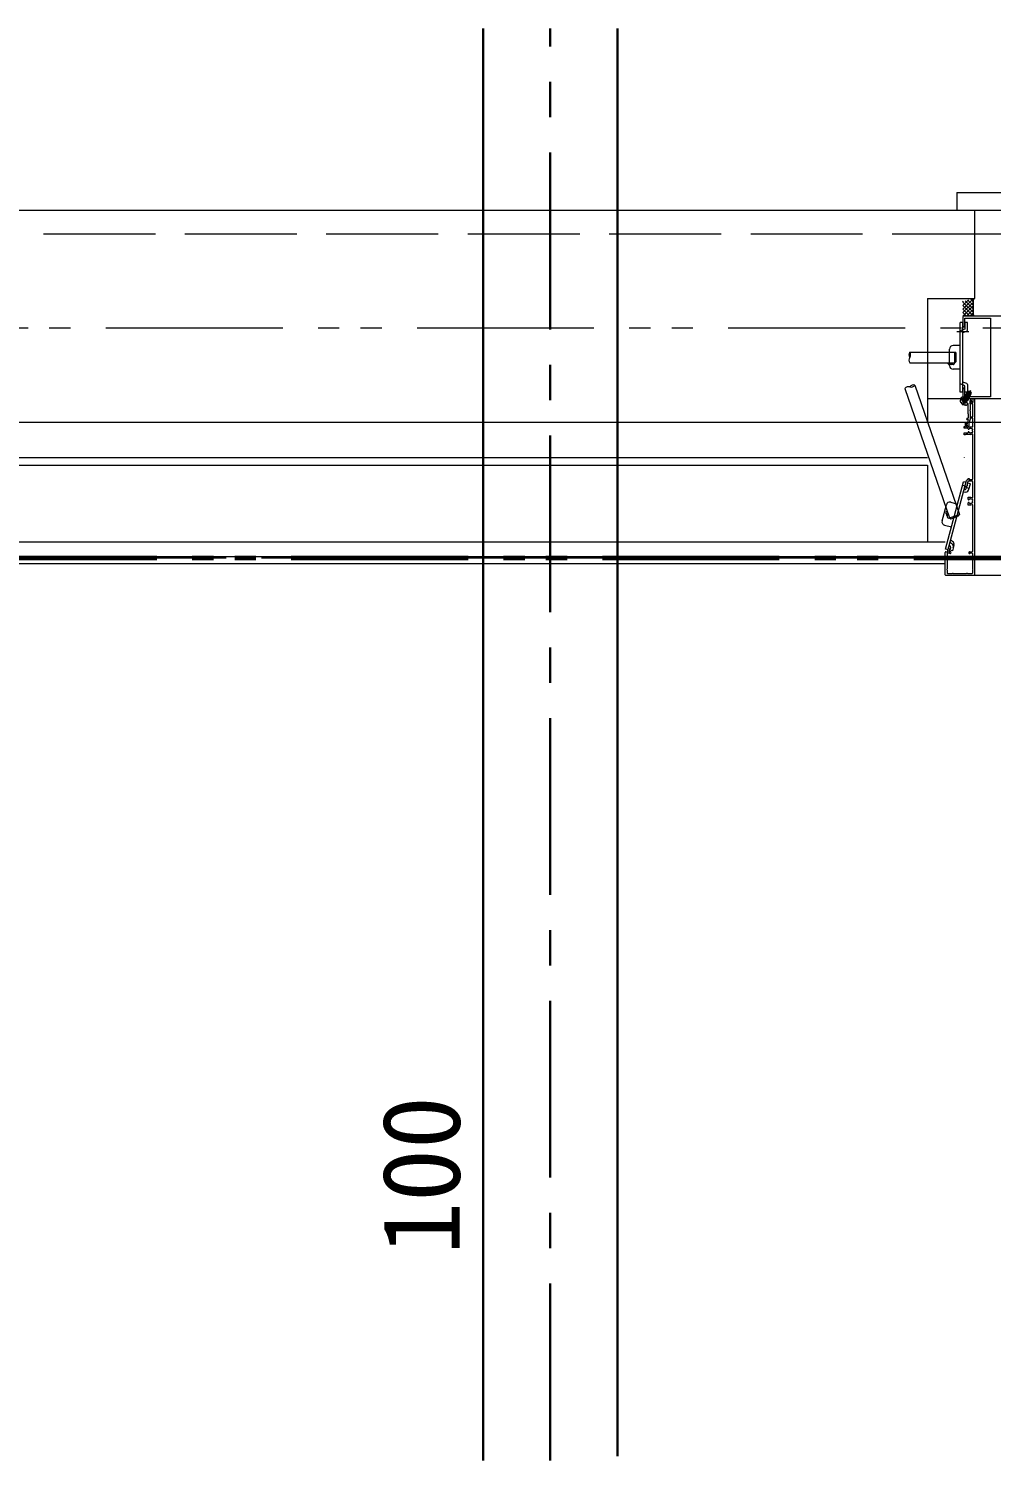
# Model space of a CAD drawing. Units: millimetres at full size, sheet at 1:30. Extents: x -16828 to 149130, y 47892 to 100313.
# Drawn here: x 18617 to 19434, y 62785 to 64000 of the extents above; entities that cross this region are included whole.
import ezdxf
from ezdxf.enums import TextEntityAlignment as Align

# ---------------------------------------------------------------- set-up
doc = ezdxf.new("R2010")
doc.units = ezdxf.units.MM
doc.header["$LTSCALE"] = 30
for name, pattern in [('CHAIN1', [8, 5, -1, 1, -1]), ('CHAIN2', [12, 9, -1, 1, -1]), ('DASHED3', [4, 3, -1]), ('DOUBLE_CHAIN1', [8.8, 5, -1, 0.6, -0.6, 0.6, -1])]:
    doc.linetypes.add(name, pattern=pattern)
for name, color, linetype, lineweight in [('0-0', 7, 'CHAIN2', 15), ('0-1', 7, 'Continuous', 15), ('2-0_通芯', 7, 'DOUBLE_CHAIN1', 15), ('2-1_躯体', 7, 'Continuous', 15), ('2-3_間仕切り', 7, 'Continuous', 15), ('2-A_建具', 7, 'Continuous', 15), ('9-9_配管－汚水１：硬質塩ビ管（ＤＶ）', 2, 'Continuous', 30)]:
    doc.layers.add(name, color=color, linetype=linetype, lineweight=lineweight)
doc.styles.add('ＭＳ ゴシック', font='')
doc.styles.get('ＭＳ ゴシック').set_extended_font_data('MS Gothic')

msp = doc.modelspace()

# ---------------------------------------------------------------- linework, layer by layer
at = {"layer": '0-0'}
msp.add_line((-9565.04, 63550.86), (35684.96, 63550.86), dxfattribs=at)
at = {"layer": '0-1'}
for p, q in [((-6110.04, 63845.86), (25484.96, 63845.86)), ((18459.96, 63665.86), (23009.96, 63665.86))]:
    msp.add_line(p, q, dxfattribs=at)
at = {"layer": '0-1', "linetype": 'DASHED3'}
msp.add_line((-925.04, 63825.86), (25384.96, 63825.86), dxfattribs=at)
at = {"layer": '2-0_通芯'}
msp.add_line((-9565.04, 63745.86), (35684.96, 63745.86), dxfattribs=at)
at = {"layer": '2-0_通芯', "color": 1, "lineweight": 60}
msp.add_line((-10727.74, 63550.86), (35684.96, 63550.86), dxfattribs=at)
at = {"layer": '2-1_躯体'}
for p, q in [((15269.96, 63845.86), (19419.96, 63845.86)), ((19419.96, 63845.86), (19419.96, 63770.86)), ((19379.96, 63770.86), (19419.96, 63770.86)), ((19379.96, 63770.86), (19379.96, 63665.86)), ((18459.96, 63665.86), (19379.96, 63665.86)), ((19379.96, 63629.36), (19379.96, 63564.36))]:
    msp.add_line(p, q, dxfattribs=at)
at = {"layer": '2-1_躯体', "linetype": 'DASHED3'}
msp.add_line((15269.96, 63825.86), (19419.96, 63825.86), dxfattribs=at)
at = {"layer": '2-3_間仕切り'}
for p, q in [((18489.96, 63635.86), (19379.96, 63635.86)), ((18496.46, 63629.36), (19379.96, 63629.36)), ((18561.46, 63564.36), (19394.96, 63564.36)), ((18573.96, 63551.86), (19394.96, 63551.86)), ((18579.96, 63545.86), (19394.96, 63545.86))]:
    msp.add_line(p, q, dxfattribs=at)
at = {"layer": '2-A_建具'}
for p, q in [((19404.96, 63860.86), (19404.96, 63845.86)), ((19409.96, 63761.86), (19418.96, 63770.86)), ((19409.96, 63764.86), (19414.81, 63769.71)), ((19409.96, 63767.86), (19410.65, 63768.55)), ((19409.96, 63767.86), (19418.96, 63758.86)), ((19409.96, 63758.86), (19418.96, 63767.86)), ((19409.96, 63764.86), (19418.96, 63755.86)), ((19409.96, 63755.86), (19418.96, 63764.86)), ((19411.92, 63768.9), (19418.96, 63761.86)), ((19414.26, 63769.56), (19418.96, 63764.86)), ((19416.61, 63770.21), (19418.96, 63767.86)), ((19409.96, 63761.86), (19415.96, 63755.86)), ((19409.96, 63758.86), (19412.96, 63755.86)), ((19409.96, 63755.36), (19409.96, 63747.36)), ((20254.96, 63755.86), (19410.46, 63755.86)), ((19411.59, 63754.23), (19433.33, 63754.23)), ((19411.59, 63747.95), (19411.59, 63754.23)), ((19412.96, 63755.86), (19418.96, 63761.86)), ((19415.96, 63755.86), (19418.96, 63758.86)), ((19433.33, 63754.23), (19433.33, 63687.49)), ((19404.96, 63742.86), (19414.96, 63742.86)), ((19409.96, 63750.36), (19407.66, 63750.36)), ((19407.66, 63691.36), (19407.66, 63750.36)), ((19410.04, 63744.25), (19407.74, 63743.33)), ((19409.96, 63691.36), (19409.96, 63750.36)), ((19411.54, 63744.86), (19410.04, 63744.25)), ((19413.21, 63743.06), (19410.04, 63741.77)), ((19410.46, 63746.86), (19410.96, 63746.86)), ((19410.96, 63746.86), (19411.59, 63747.95)), ((19413.84, 63750.36), (19411.54, 63750.36)), ((19411.54, 63750.36), (19411.54, 63744.86)), ((19413.84, 63743.98), (19413.84, 63750.36)), ((19398.66, 63713.86), (19398.66, 63727.86)), ((19407.66, 63730.86), (19401.66, 63730.86)), ((19364.96, 63725.36), (19403.16, 63725.36)), ((19364.96, 63716.36), (19403.16, 63716.36)), ((19403.16, 63716.36), (19403.16, 63725.36)), ((19403.16, 63716.36), (19404.16, 63717.36)), ((19407.66, 63710.86), (19401.66, 63710.86)), ((19360.7, 63694.4), (19398.5, 63584.6)), ((19369.21, 63697.33), (19407.01, 63587.53)), ((19409.96, 63691.36), (19407.66, 63691.36)), ((19410.03, 63697.47), (19407.73, 63698.4)), ((19409.96, 63694.36), (19409.96, 63691.32)), ((19413.21, 63698.67), (19410.03, 63699.95)), ((19411.53, 63696.86), (19410.03, 63697.47)), ((19410.96, 63694.86), (19410.46, 63694.86)), ((19411.59, 63693.77), (19410.96, 63694.86)), ((19411.53, 63691.36), (19411.53, 63696.86)), ((19413.83, 63691.36), (19411.53, 63691.36)), ((19411.59, 63687.49), (19411.59, 63693.77)), ((19413.44, 63687.24), (19416.72, 63692.93)), ((19413.83, 63697.74), (19413.83, 63691.36)), ((19414.32, 63692.07), (19416.13, 63692.2)), ((19414.49, 63691.75), (19415.95, 63691.88)), ((19415.51, 63690.82), (19416.39, 63692.05)), ((19415.95, 63691.88), (19416.13, 63692.2)), ((19416.13, 63692.2), (19416.39, 63692.05)), ((19417.18, 63690.42), (19416.39, 63692.05)), ((19379.96, 63685.86), (20254.96, 63685.86)), ((19408.23, 63685.21), (19407.75, 63684.19)), ((19408.05, 63685.32), (19409.17, 63687.26)), ((19410.86, 63683.7), (19408.05, 63685.32)), ((19408.23, 63685.21), (19414.29, 63681.71)), ((19409.17, 63687.26), (19409.96, 63687.26)), ((19411.84, 63684.47), (19409.38, 63680.21)), ((19409.9, 63685.06), (19409.94, 63685.13)), ((19409.9, 63685.06), (19413.32, 63683.08)), ((19413.72, 63683.76), (19409.94, 63685.13)), ((19409.94, 63685.13), (19410.38, 63685.13)), ((19409.96, 63690.4), (19409.96, 63690.32)), ((19409.96, 63689.4), (19409.96, 63685.86)), ((19410.01, 63684.76), (19410.11, 63684.93)), ((19410.2, 63685.59), (19410.29, 63685.74)), ((19410.2, 63685.59), (19410.42, 63685.21)), ((19414.07, 63684.37), (19410.29, 63685.74)), ((19410.29, 63685.74), (19410.73, 63685.74)), ((19410.42, 63685.21), (19410.38, 63685.13)), ((19410.38, 63685.13), (19413.5, 63684.14)), ((19413.54, 63684.21), (19410.42, 63685.21)), ((19410.55, 63686.19), (19410.77, 63685.81)), ((19410.77, 63685.81), (19410.73, 63685.74)), ((19410.73, 63685.74), (19413.85, 63684.74)), ((19411.08, 63683.71), (19410.86, 63683.7)), ((19410.9, 63686.8), (19410.99, 63686.95)), ((19410.9, 63686.8), (19411.12, 63686.42)), ((19410.9, 63686.8), (19414.68, 63685.43)), ((19410.99, 63686.95), (19411.43, 63686.95)), ((19414.77, 63685.58), (19410.99, 63686.95)), ((19411.12, 63686.42), (19411.08, 63686.34)), ((19411.55, 63683.44), (19411.08, 63683.71)), ((19414.24, 63685.43), (19411.12, 63686.42)), ((19411.25, 63687.41), (19411.34, 63687.56)), ((19411.25, 63687.41), (19411.47, 63687.03)), ((19411.25, 63687.41), (19415.03, 63686.03)), ((19411.34, 63687.56), (19411.78, 63687.56)), ((19415.12, 63686.18), (19411.34, 63687.56)), ((19411.47, 63687.03), (19411.43, 63686.95)), ((19411.43, 63686.95), (19414.55, 63685.96)), ((19414.59, 63686.03), (19411.47, 63687.03)), ((19411.65, 63683.24), (19411.55, 63683.44)), ((19433.33, 63687.49), (19411.59, 63687.49)), ((19411.6, 63688.01), (19411.69, 63688.16)), ((19411.6, 63688.01), (19411.82, 63687.63)), ((19411.6, 63688.01), (19415.38, 63686.64)), ((19414.56, 63681.56), (19411.65, 63683.24)), ((19411.69, 63688.16), (19412.13, 63688.16)), ((19415.47, 63686.79), (19411.69, 63688.16)), ((19411.82, 63687.63), (19411.78, 63687.56)), ((19411.78, 63687.56), (19414.9, 63686.56)), ((19411.78, 63683.97), (19413.15, 63683.53)), ((19414.94, 63686.64), (19411.82, 63687.63)), ((19411.95, 63688.62), (19412.04, 63688.77)), ((19411.95, 63688.62), (19412.17, 63688.24)), ((19411.95, 63688.62), (19415.73, 63687.25)), ((19412.04, 63688.77), (19412.48, 63688.77)), ((19415.82, 63687.4), (19412.04, 63688.77)), ((19412.11, 63685.86), (19414.58, 63684.43)), ((19412.17, 63688.24), (19412.13, 63688.16)), ((19412.13, 63688.16), (19415.25, 63687.17)), ((19415.29, 63687.25), (19412.17, 63688.24)), ((19412.3, 63689.22), (19412.39, 63689.38)), ((19412.3, 63689.22), (19412.52, 63688.85)), ((19412.3, 63689.22), (19412.9, 63689.01)), ((19412.94, 63686.37), (19412.34, 63685.33)), ((19412.99, 63689.16), (19412.39, 63689.38)), ((19412.52, 63688.85), (19412.48, 63688.77)), ((19412.48, 63688.77), (19415.6, 63687.78)), ((19415.64, 63687.85), (19412.52, 63688.85)), ((19413.22, 63690.06), (19412.83, 63689.38)), ((19413.01, 63683.03), (19413.11, 63683.2)), ((19413.19, 63683.61), (19413.15, 63683.53)), ((19413.37, 63683.15), (19413.15, 63683.53)), ((19413.18, 63690.09), (19413.44, 63689.94)), ((19415.51, 63690.82), (19413.31, 63688.73)), ((19413.41, 63688.82), (19416.08, 63687.85)), ((19413.54, 63684.21), (19413.5, 63684.14)), ((19413.72, 63683.76), (19413.5, 63684.14)), ((19416.17, 63688), (19413.55, 63688.96)), ((19414.29, 63681.71), (19413.65, 63680.79)), ((19413.7, 63689.1), (19415.95, 63688.38)), ((19413.89, 63684.82), (19413.85, 63684.74)), ((19414.07, 63684.37), (19413.85, 63684.74)), ((19413.98, 63684.21), (19414.07, 63684.37)), ((19414.15, 63689.53), (19416.04, 63688.44)), ((19414.24, 63685.43), (19414.2, 63685.35)), ((19414.42, 63684.97), (19414.2, 63685.35)), ((19414.68, 63685.43), (19414.24, 63685.43)), ((19414.59, 63686.03), (19414.55, 63685.96)), ((19414.77, 63685.58), (19414.55, 63685.96)), ((19414.56, 63672.86), (19414.56, 63681.56)), ((19414.58, 63684.43), (19415.41, 63685.86)), ((19415.03, 63686.03), (19414.59, 63686.03)), ((19414.68, 63685.43), (19414.77, 63685.58)), ((19414.94, 63686.64), (19414.9, 63686.56)), ((19415.12, 63686.18), (19414.9, 63686.56)), ((19415.38, 63686.64), (19414.94, 63686.64)), ((19415.03, 63686.03), (19415.12, 63686.18)), ((19415.29, 63687.25), (19415.25, 63687.17)), ((19415.47, 63686.79), (19415.25, 63687.17)), ((19415.73, 63687.25), (19415.29, 63687.25)), ((19415.38, 63686.64), (19415.47, 63686.79)), ((19415.64, 63687.85), (19415.6, 63687.78)), ((19415.82, 63687.4), (19415.6, 63687.78)), ((19416.08, 63687.85), (19415.64, 63687.85)), ((19415.73, 63687.25), (19415.82, 63687.4)), ((19415.92, 63690.13), (19417.14, 63690.35)), ((19415.99, 63688.46), (19415.95, 63688.38)), ((19416.17, 63688), (19415.95, 63688.38)), ((19416.04, 63688.44), (19417.18, 63690.42)), ((19416.06, 63684.66), (19416.06, 63676.32)), ((19417.19, 63684.66), (19416.06, 63684.66)), ((19416.29, 63681.36), (19416.06, 63683.92)), ((19416.08, 63687.85), (19416.17, 63688)), ((19418.36, 63681.36), (19416.29, 63681.36)), ((19417.05, 63684.05), (19417.33, 63682.46)), ((19417.47, 63683.07), (19417.19, 63684.66)), ((19417.33, 63682.46), (19418.46, 63682.46)), ((19418.36, 63670.36), (19418.36, 63681.36)), ((19418.46, 63685.86), (19418.46, 63682.46)), ((19419.96, 63685.86), (19419.96, 63536.36)), ((19414.71, 63667.96), (19413.66, 63667.96)), ((19413.8, 63664.57), (19414.71, 63667.96)), ((19414.86, 63672.56), (19414.56, 63672.86)), ((19414.86, 63670.16), (19414.86, 63672.56)), ((19416.06, 63668.35), (19415.06, 63664.62)), ((19416.06, 63676.32), (19415.94, 63676.14)), ((19415.94, 63676.14), (19415.94, 63675.59)), ((19415.94, 63675.59), (19416.06, 63675.4)), ((19416.06, 63675.4), (19416.06, 63668.35)), ((19416.56, 63670.36), (19418.36, 63670.36)), ((19418.36, 63669.36), (19416.56, 63669.36)), ((19418.36, 63661.96), (19418.36, 63669.36)), ((19411.16, 63662.26), (19412.16, 63662.26)), ((19411.16, 63660.66), (19411.16, 63662.26)), ((19414.06, 63660.66), (19411.16, 63660.66)), ((19411.16, 63656.86), (19414.06, 63656.86)), ((19411.16, 63655.26), (19411.16, 63656.86)), ((19411.86, 63655.26), (19411.16, 63655.26)), ((19412.38, 63655.56), (19411.86, 63655.26)), ((19412.16, 63665.26), (19413.56, 63665.26)), ((19412.16, 63662.26), (19412.16, 63665.26)), ((19416.46, 63655.56), (19412.38, 63655.56)), ((19413, 63664.35), (19413.8, 63664.57)), ((19414.13, 63662.41), (19413, 63664.35)), ((19413.56, 63664.76), (19413.16, 63664.2)), ((19413.16, 63664.2), (19413.16, 63661.96)), ((19413.16, 63661.96), (19418.36, 63661.96)), ((19413.56, 63665.26), (19413.56, 63664.76)), ((19414.36, 63660.34), (19414.06, 63660.66)), ((19414.06, 63656.86), (19414.36, 63657.18)), ((19414.9, 63659.91), (19414.76, 63659.91)), ((19414.76, 63657.61), (19414.9, 63657.61)), ((19415.06, 63664.62), (19415.06, 63662.66)), ((19415.75, 63660.46), (19415.66, 63660.38)), ((19415.66, 63657.15), (19415.75, 63657.06)), ((19416.66, 63660.55), (19416.54, 63660.6)), ((19416.54, 63656.92), (19416.66, 63656.97)), ((19417.46, 63660.34), (19417.31, 63660.35)), ((19417.31, 63657.17), (19417.46, 63657.19)), ((19418.36, 63655.65), (19417.92, 63655.91)), ((19418.24, 63659.01), (19418.28, 63659.16)), ((19418.28, 63658.36), (19418.24, 63658.51)), ((19418.36, 63617.66), (19418.36, 63655.65)), ((19411.16, 63636.06), (19410.96, 63635.86)), ((19395.2, 63558.19), (19410.47, 63615.18)), ((19396.96, 63555.86), (19413.19, 63616.42)), ((19411.87, 63611.52), (19409.65, 63612.12)), ((19412.5, 63606.54), (19410.44, 63606.18)), ((19412.7, 63614.59), (19410.47, 63615.18)), ((19411.1, 63608.63), (19412.1, 63608.81)), ((19411.63, 63610.61), (19413.26, 63610.91)), ((19412.76, 63610.95), (19411.79, 63611.21)), ((19413.6, 63611.8), (19412.76, 63610.95)), ((19412.89, 63609.53), (19414.14, 63614.2)), ((19415.32, 63609.69), (19413.09, 63610.28)), ((19414.28, 63615.86), (19413.52, 63613.02)), ((19413.52, 63613.02), (19413.8, 63612.53)), ((19413.8, 63612.53), (19413.6, 63611.8)), ((19414.08, 63617.16), (19414.36, 63617.46)), ((19416.37, 63613.61), (19414.14, 63614.2)), ((19417.86, 63615.86), (19414.28, 63615.86)), ((19414.36, 63618.16), (19415.26, 63618.16)), ((19414.36, 63617.46), (19414.36, 63618.16)), ((19415.12, 63608.94), (19416.37, 63613.61)), ((19415.26, 63618.16), (19415.26, 63617.16)), ((19415.26, 63617.16), (19417.86, 63617.16)), ((19418.36, 63601.97), (19418.36, 63615.36)), ((19392.33, 63582.26), (19395.96, 63595.78)), ((19399.63, 63597.9), (19405.43, 63596.35)), ((19414.36, 63602.36), (19415.06, 63602.36)), ((19414.36, 63600.41), (19414.36, 63602.36)), ((19414.36, 63595.36), (19414.36, 63597.31)), ((19415.06, 63595.36), (19414.36, 63595.36)), ((19414.9, 63600.01), (19414.76, 63600.01)), ((19414.76, 63597.71), (19414.9, 63597.71)), ((19415.06, 63602.36), (19415.34, 63602.16)), ((19415.34, 63595.56), (19415.06, 63595.36)), ((19415.34, 63602.16), (19415.7, 63601.97)), ((19415.7, 63595.75), (19415.34, 63595.56)), ((19415.75, 63600.56), (19415.66, 63600.48)), ((19415.66, 63597.25), (19415.75, 63597.16)), ((19416.66, 63600.65), (19416.54, 63600.7)), ((19416.54, 63597.02), (19416.66, 63597.07)), ((19417.46, 63600.44), (19417.31, 63600.45)), ((19417.31, 63597.27), (19417.46, 63597.29)), ((19417.92, 63601.71), (19418.36, 63601.97)), ((19418.36, 63595.75), (19417.92, 63596.01)), ((19418.24, 63599.11), (19418.28, 63599.26)), ((19418.28, 63598.46), (19418.24, 63598.61)), ((19418.36, 63556.36), (19418.36, 63595.75)), ((19398.5, 63584.6), (19407.01, 63587.53)), ((19398.5, 63584.6), (19399.78, 63583.98)), ((19394.46, 63578.58), (19400.25, 63577.03)), ((19397.43, 63557.6), (19395.2, 63558.19)), ((19398.92, 63558.54), (19398.2, 63555.86)), ((19398.33, 63560.98), (19399.3, 63560.72)), ((19398.49, 63561.58), (19399.27, 63560.91)), ((19399.59, 63559.89), (19398.87, 63557.21)), ((19399.41, 63558.83), (19398.92, 63558.54)), ((19400.76, 63562.66), (19399.15, 63564.03)), ((19399.3, 63560.72), (19399.61, 63559.56)), ((19399.61, 63559.56), (19399.41, 63558.83)), ((19401.28, 63564.67), (19399.68, 63566.01)), ((19402.35, 63561.28), (19401.1, 63556.62)), ((19394.96, 63536.36), (19394.96, 63555.36)), ((19395.46, 63555.86), (19396.96, 63555.86)), ((19396.56, 63554.16), (19396.56, 63551.36)), ((19396.56, 63551.36), (19396.58, 63551.25)), ((19396.58, 63550.48), (19396.56, 63550.36)), ((19396.56, 63550.36), (19396.56, 63541.36)), ((19398.47, 63554.66), (19397.06, 63554.66)), ((19398.2, 63555.86), (19399.21, 63555.86)), ((19398.68, 63554.58), (19398.47, 63554.66)), ((19401.1, 63556.62), (19398.87, 63557.21)), ((19415.71, 63555.86), (19417.86, 63555.86)), ((19416.44, 63554.66), (19416.23, 63554.58)), ((19417.86, 63554.66), (19416.44, 63554.66)), ((19418.34, 63551.25), (19418.36, 63551.36)), ((19418.36, 63550.36), (19418.34, 63550.48)), ((19418.36, 63551.36), (19418.36, 63554.16)), ((19418.36, 63541.36), (19418.36, 63550.36)), ((22074.46, 63535.86), (19395.46, 63535.86)), ((19396.56, 63540.36), (19396.56, 63537.96)), ((19397.06, 63537.46), (19400.96, 63537.46)), ((19400.96, 63537.46), (19401.08, 63537.48)), ((19401.84, 63537.48), (19401.96, 63537.46)), ((19401.96, 63537.46), (19412.96, 63537.46)), ((19412.96, 63537.46), (19413.08, 63537.48)), ((19413.84, 63537.48), (19413.96, 63537.46)), ((19413.96, 63537.46), (19417.86, 63537.46)), ((19418.34, 63541.25), (19418.36, 63541.36)), ((19418.36, 63540.36), (19418.34, 63540.48)), ((19418.36, 63537.96), (19418.36, 63540.36)), ((19419.96, 63536.36), (19419.46, 63535.86))]:
    msp.add_line(p, q, dxfattribs=at)
for points in [[(19404.96, 63860.86), (22064.96, 63860.86), (22064.96, 63845.86)], [(19419.96, 63755.86), (19418.96, 63756.86), (19418.96, 63769.86), (19419.96, 63770.86)], [(19404.16, 63717.36), (19404.16, 63724.36), (19403.16, 63725.36)], [(19415.95, 63691.88), (19412.91, 63689.03), (19414.49, 63691.75)], [(19413.18, 63690.09), (19414.32, 63692.07), (19414.49, 63691.75)], [(19408.3, 63682.44), (19409.99, 63683.56), (19411.29, 63683.51)], [(19410.2, 63685.59), (19413.98, 63684.21), (19413.54, 63684.21)], [(19410.32, 63684.81), (19413.63, 63683.61), (19413.72, 63683.76)], [(19410.55, 63686.19), (19414.33, 63684.82), (19414.42, 63684.97), (19410.64, 63686.34)], [(19410.55, 63686.19), (19410.64, 63686.34), (19411.08, 63686.34), (19414.2, 63685.35)], [(19414.33, 63684.82), (19413.89, 63684.82), (19410.77, 63685.81)], [(19411.85, 63680.39), (19411.98, 63682.41), (19411.29, 63683.51)], [(19413.63, 63683.61), (19413.19, 63683.61), (19411.44, 63684.17)], [(19412.39, 63689.38), (19412.83, 63689.38), (19413.07, 63689.3)], [(19413.32, 63683.08), (19413.37, 63683.15), (19412.9, 63683.32)], [(19415.56, 63690.91), (19415.92, 63690.13), (19415.34, 63688.84)], [(19399.78, 63583.98), (19406.39, 63586.25), (19407.01, 63587.53)]]:
    msp.add_lwpolyline(points, dxfattribs=at)
for centre, radius, start, end in [((19410.46, 63755.36), 0.5, 90, 180), ((19410.46, 63747.36), 0.5, 180, 270), ((19412.84, 63743.98), 1, 291.99783, 0), ((19401.66, 63727.86), 3, 89.99873, 179.99878), ((19368.27, 63723.11), 4, 145.77113, 214.22887), ((19368.27, 63718.61), 4, 145.77113, 214.22887), ((19361.65, 63723.11), 4, 325.77113, 34.22887), ((19398.66, 63716.36), 1.5, 180, 300), ((19400.16, 63716.36), 1.5, 180, 300), ((19401.66, 63716.36), 1.5, 180, 0), ((19401.66, 63713.86), 3, 179.99878, 269.99845), ((19363.91, 63692), 4, 74.76779, 143.22552), ((19368.16, 63693.47), 4, 74.76779, 143.22552), ((19366.01, 63699.72), 4, 254.76779, 323.22552), ((19410.46, 63694.36), 0.5, 90, 180), ((19410.16, 63691.32), 0.2, 180, 246.42182), ((19412.83, 63697.74), 1, 0, 67.99665), ((19408.93, 63683.64), 1.3, 155, 224.11915), ((19414.46, 63689), 9, 224.11915, 255.88085), ((19409.58, 63685.01), 0.5, 240, 330), ((19410.16, 63690.4), 0.2, 113.57818, 180), ((19410.16, 63690.32), 0.2, 180, 246.42182), ((19410.16, 63689.4), 0.2, 113.57818, 180), ((19410.46, 63686.36), 0.5, 180, 270), ((19409.96, 63690.86), 0.3, 293.57818, 66.42182), ((19409.96, 63689.86), 0.3, 293.57818, 66.42182), ((19412.58, 63681.54), 1.3, 255.88085, 325), ((19413.13, 63688.9), 0.248, 150, 317.19096), ((19413.44, 63682.78), 0.5, 150, 240), ((19416.56, 63683.96), 0.5, 10.00001, 185), ((19417.96, 63683.16), 0.5, 189.99999, 0), ((19413.66, 63668.46), 0.5, 89.99999, 270.00001), ((19413.66, 63670.16), 1.2, 270.00001, 359.99999), ((19416.56, 63669.86), 0.5, 89.99999, 270.00001), ((19414.56, 63662.66), 0.5, 209.99999, 360), ((19414.76, 63660.31), 0.4, 175.90396, 270.00001), ((19414.76, 63657.21), 0.4, 89.99999, 184.09604), ((19414.9, 63660.31), 0.4, 270.00007, 315.20724), ((19414.9, 63657.21), 0.4, 44.79276, 89.99993), ((19416.46, 63658.76), 1.8, 116.26017, 135.20714), ((19416.46, 63658.76), 1.8, 224.79286, 243.73983), ((19416.2, 63660.24), 0.5, 46.86987, 153.13005), ((19416.2, 63657.28), 0.5, 206.86995, 313.13013), ((19416.46, 63658.76), 3.2, 269.99998, 297.20288), ((19416.46, 63658.76), 1.8, 61.96927, 83.73983), ((19416.46, 63658.76), 1.8, 276.26017, 298.03073), ((19417.69, 63659.62), 0.75, 322.29964, 107.7004), ((19417.69, 63657.9), 0.75, 252.2996, 37.70036), ((19416.46, 63658.76), 1.8, 351.96925, 8.03075), ((19411.93, 63609.79), 1, 280, 345), ((19411.93, 63609.79), 3.3, 280, 345), ((19414.15, 63616.16), 1, 94.08525, 165), ((19417.86, 63617.66), 0.5, 270.00001, 359.99999), ((19417.86, 63615.36), 0.5, 0.00001, 89.99999), ((19398.86, 63595), 3, 75, 165), ((19414.76, 63600.41), 0.4, 180.00001, 269.99999), ((19414.76, 63597.31), 0.4, 90.00001, 179.99999), ((19414.9, 63600.41), 0.4, 270.00007, 315.20724), ((19414.9, 63597.31), 0.4, 44.79276, 89.99993), ((19416.46, 63598.86), 1.8, 116.26017, 135.20714), ((19416.46, 63598.86), 1.8, 224.79286, 243.73983), ((19416.46, 63598.86), 3.2, 62.79707, 103.78579), ((19416.46, 63598.86), 3.2, 256.21419, 297.2029), ((19416.2, 63600.34), 0.5, 46.86987, 153.13005), ((19416.2, 63597.38), 0.5, 206.86995, 313.13013), ((19416.46, 63598.86), 1.8, 61.96927, 83.73983), ((19416.46, 63598.86), 1.8, 276.26017, 298.03073), ((19417.69, 63599.72), 0.75, 322.29964, 107.7004), ((19417.69, 63598), 0.75, 252.2996, 37.70036), ((19416.46, 63598.86), 1.8, 351.96925, 8.03075), ((19395.23, 63581.48), 3, 165, 255), ((19397.04, 63588.85), 1.5, 108.99665, 228.99665), ((19397.53, 63587.43), 1.5, 108.99665, 228.99665), ((19398.02, 63586.01), 1.5, 108.99665, 288.99665), ((19398.63, 63560.15), 1, 345, 49.66912), ((19398.63, 63560.15), 3.3, 345, 49.66912), ((19399.16, 63562.14), 3.3, 345, 50), ((19395.46, 63555.36), 0.5, 90.00001, 179.99999), ((19397.06, 63554.16), 0.5, 90.00001, 179.99999), ((19395.66, 63550.86), 1, 337.38014, 22.61986), ((19399.21, 63555.11), 0.75, 225.58467, 89.99998), ((19415.71, 63555.11), 0.75, 90.00002, 314.41533), ((19417.86, 63556.36), 0.5, 270.00001, 359.99999), ((19417.86, 63554.16), 0.5, 0.00001, 89.99999), ((19419.26, 63550.86), 1, 157.38014, 202.61986), ((19395.46, 63536.36), 0.5, 180.00001, 269.99999), ((19397.06, 63537.96), 0.5, 180.00001, 269.99999), ((19395.66, 63540.86), 1, 337.38014, 22.61986), ((19401.46, 63536.56), 1, 67.38014, 112.61986), ((19413.46, 63536.56), 1, 67.38014, 112.61986), ((19417.86, 63537.96), 0.5, 270.00001, 359.99999), ((19419.26, 63540.86), 1, 157.38014, 202.61986)]:
    msp.add_arc(centre, radius, start, end, dxfattribs=at)
at = {"layer": '9-9_配管－汚水１：硬質塩ビ管（ＤＶ）'}
for p, q in [((19002.96, 63999.92), (19002.96, 62784.67)), ((19116.96, 62788.17), (19116.96, 63999.92))]:
    msp.add_line(p, q, dxfattribs=at)
at = {"layer": '9-9_配管－汚水１：硬質塩ビ管（ＤＶ）', "linetype": 'CHAIN1'}
msp.add_line((19059.96, 62784.67), (19059.96, 63999.92), dxfattribs=at)

# ---------------------------------------------------------------- texts
at = {"layer": '9-9_配管－汚水１：硬質塩ビ管（ＤＶ）', "color": 7, "style": 'ＭＳ ゴシック'}
msp.add_text('100', height=65.98, rotation=90, dxfattribs=at).set_placement((19002.96, 62959.19), align=Align.BOTTOM_LEFT)

doc.saveas('drawing.dxf')
